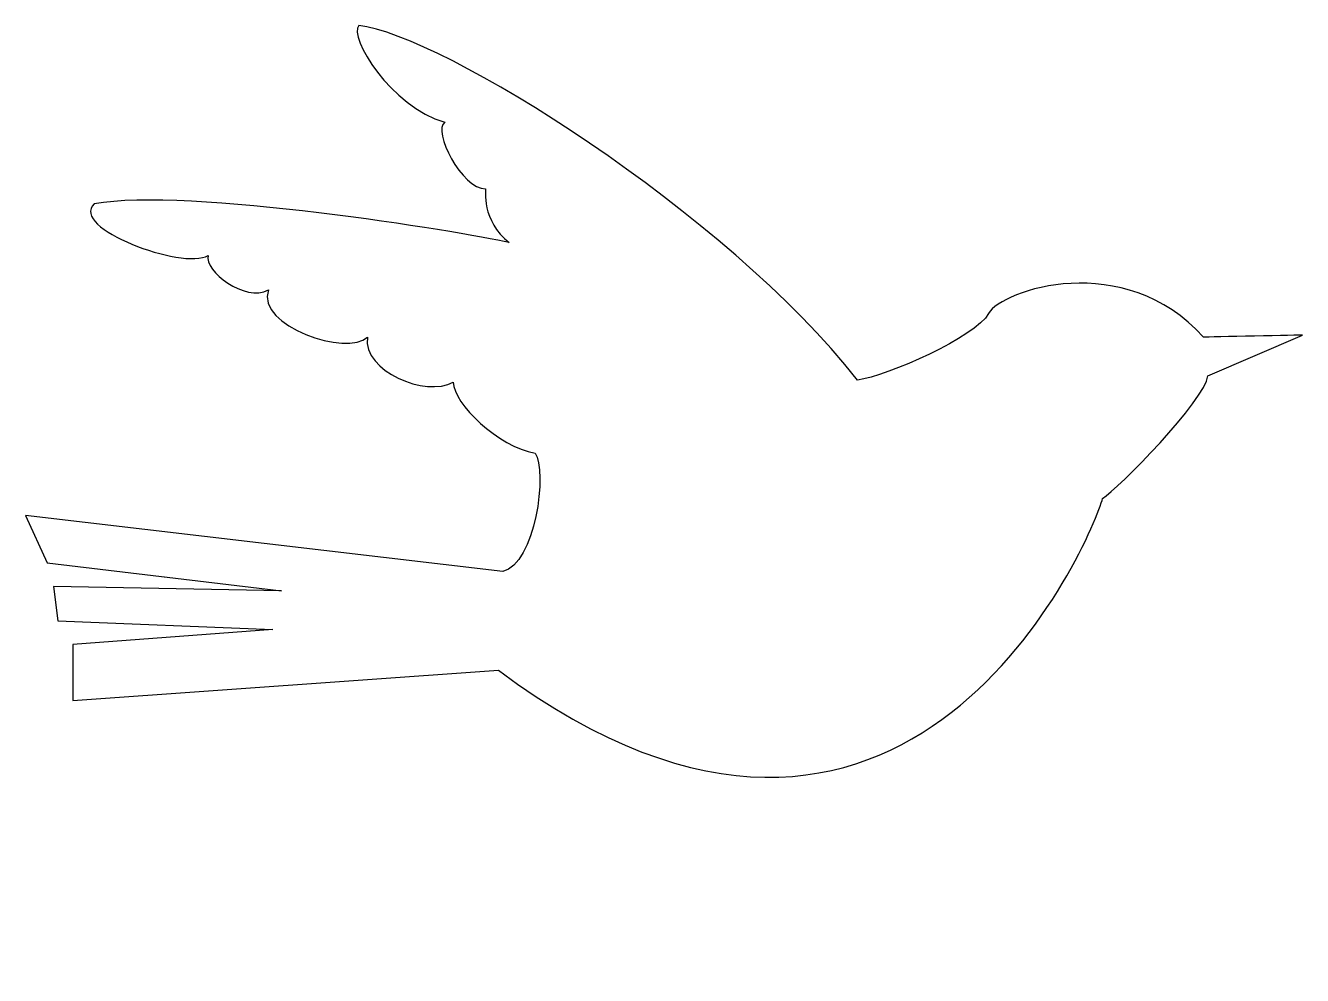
# Model space of a CAD drawing. Header units: centimetres. Extents: x -10.2 to 10.2, y -9.1 to 6.
import ezdxf

# ---------------------------------------------------------------- set-up
doc = ezdxf.new("R2010")
doc.units = ezdxf.units.CM
doc.header["$MEASUREMENT"] = 0
doc.layers.add('Camada 1', color=7, linetype='Continuous')

msp = doc.modelspace()

# ---------------------------------------------------------------- linework, layer by layer
at = {"layer": 'Camada 1'}
msp.add_open_spline([(-2.63578, -4.28212), (-2.63578, -4.28212), (-9.41353, -4.76136), (-9.41353, -4.76136), (-9.41353, -4.76136), (-9.41353, -4.76136), (-9.41353, -3.87133), (-9.41353, -3.87133), (-9.41353, -3.87133), (-9.41353, -3.87133), (-6.23004, -3.63172), (-6.23004, -3.63172), (-6.23004, -3.63172), (-6.23004, -3.63172), (-9.65314, -3.49477), (-9.65314, -3.49477), (-9.65314, -3.49477), (-9.65314, -3.49477), (-9.72159, -2.94708), (-9.72159, -2.94708), (-9.72159, -2.94708), (-9.72159, -2.94708), (-6.09309, -3.01555), (-6.09309, -3.01555), (-6.09309, -3.01555), (-6.09309, -3.01555), (-9.8243, -2.57056), (-9.8243, -2.57056), (-9.8243, -2.57056), (-9.8243, -2.57056), (-10.16661, -1.81748), (-10.16661, -1.81748), (-10.16661, -1.81748), (-10.16661, -1.81748), (-2.56733, -2.70749), (-2.56733, -2.70749), (-2.56733, -2.70749), (-2.05385, -2.60481), (-1.84848, -1.09864), (-2.05385, -0.82479), (-2.05385, -0.82479), (-2.63577, -0.72211), (-3.35465, -0.0375), (-3.35465, 0.30482), (-3.35465, 0.30482), (-3.79965, 0.06519), (-4.79234, 0.47598), (-4.7239, 1.02367), (-4.7239, 1.02367), (-5.03198, 0.71559), (-6.50391, 1.19483), (-6.29851, 1.77675), (-6.29851, 1.77675), (-6.67504, 1.57135), (-7.32544, 2.08483), (-7.25699, 2.32446), (-7.25699, 2.32446), (-7.66776, 2.08483), (-9.482, 2.76946), (-9.07124, 3.14599), (-9.07124, 3.14599), (-7.59931, 3.41983), (-3.21773, 2.70099), (-2.46465, 2.52983), (-2.46465, 2.52983), (-2.90965, 2.87215), (-2.84118, 3.38562), (-2.84118, 3.38562), (-2.84118, 3.38562), (-3.21771, 3.38562), (-3.69695, 4.30986), (-3.49158, 4.44676), (-3.49158, 4.44676), (-4.34734, 4.68641), (-5.03195, 5.81602), (-4.86079, 5.98718), (-4.86079, 5.98718), (-3.56002, 5.85026), (0.99272, 3.00908), (3.08081, 0.33907), (3.08081, 0.33907), (3.56005, 0.40754), (4.96351, 1.02368), (5.1689, 1.40023), (5.1689, 1.40023), (5.37429, 1.77678), (7.32547, 2.42716), (8.592, 1.0237), (8.592, 1.0237), (8.66047, 1.0237), (10.16664, 1.05794), (10.16664, 1.05794), (10.16664, 1.05794), (10.16664, 1.05794), (8.66047, 0.40754), (8.66047, 0.40754), (8.66047, 0.40754), (8.62623, 0.03098), (7.22275, -1.40671), (6.98314, -1.54366), (6.98314, -1.54366), (6.8462, -2.12556), (3.90234, -9.14294), (-2.63578, -4.28212)], degree=3, knots=[0, 0, 0, 0, 0.03703704, 0.03703704, 0.03703704, 0.03703704, 0.07407407, 0.07407407, 0.07407407, 0.07407407, 0.11111111, 0.11111111, 0.11111111, 0.11111111, 0.14814815, 0.14814815, 0.14814815, 0.14814815, 0.18518519, 0.18518519, 0.18518519, 0.18518519, 0.22222222, 0.22222222, 0.22222222, 0.22222222, 0.25925926, 0.25925926, 0.25925926, 0.25925926, 0.2962963, 0.2962963, 0.2962963, 0.2962963, 0.33333333, 0.33333333, 0.33333333, 0.33333333, 0.37037037, 0.37037037, 0.37037037, 0.37037037, 0.40740741, 0.40740741, 0.40740741, 0.40740741, 0.44444444, 0.44444444, 0.44444444, 0.44444444, 0.48148148, 0.48148148, 0.48148148, 0.48148148, 0.51851852, 0.51851852, 0.51851852, 0.51851852, 0.55555556, 0.55555556, 0.55555556, 0.55555556, 0.59259259, 0.59259259, 0.59259259, 0.59259259, 0.62962963, 0.62962963, 0.62962963, 0.62962963, 0.66666667, 0.66666667, 0.66666667, 0.66666667, 0.7037037, 0.7037037, 0.7037037, 0.7037037, 0.74074074, 0.74074074, 0.74074074, 0.74074074, 0.77777778, 0.77777778, 0.77777778, 0.77777778, 0.81481481, 0.81481481, 0.81481481, 0.81481481, 0.85185185, 0.85185185, 0.85185185, 0.85185185, 0.88888889, 0.88888889, 0.88888889, 0.88888889, 0.92592593, 0.92592593, 0.92592593, 0.92592593, 1, 1, 1, 1], dxfattribs=at)

doc.saveas('drawing.dxf')
